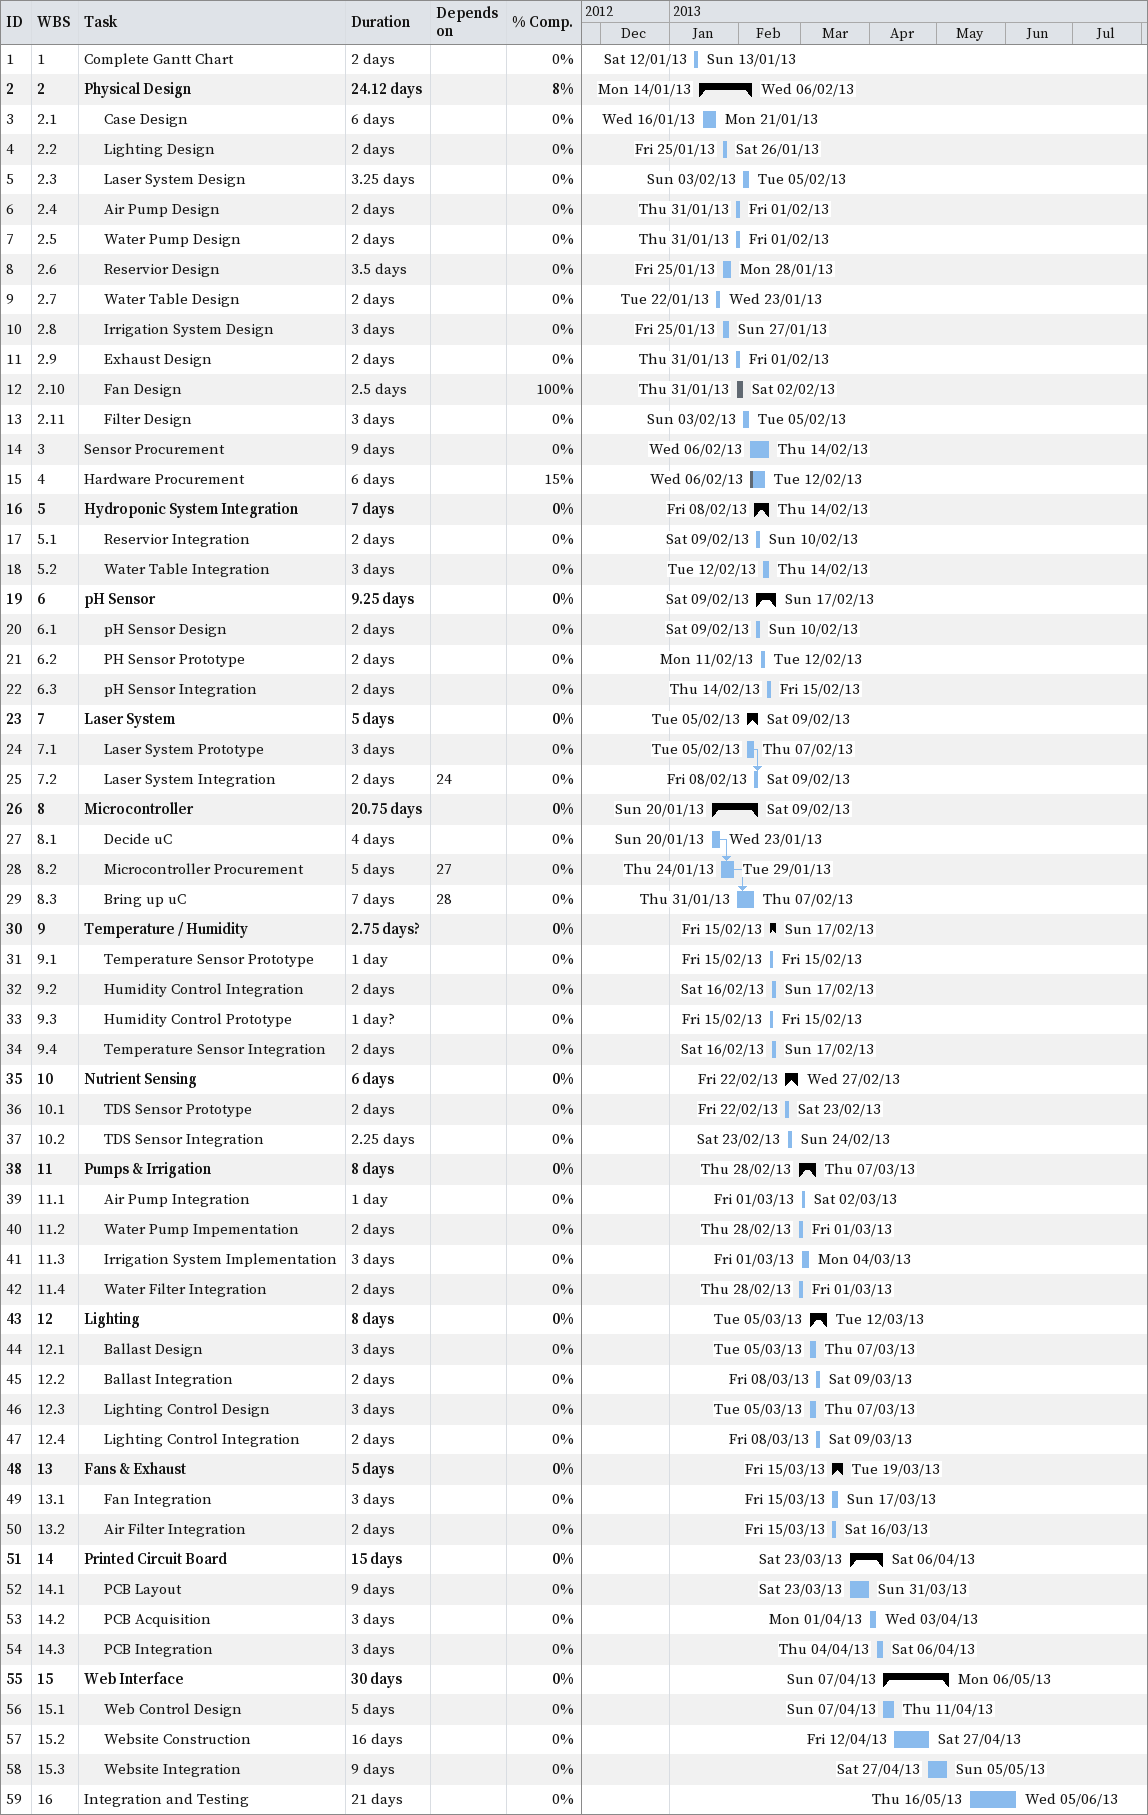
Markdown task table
| ID | WBS | Task | Duration | Start | Finish | Predecessors | % complete |
|---|---|---|---|---|---|---|---|
| 1 | 1 | Complete Gantt Chart | 2d | 2013-01-12 | 2013-01-13 |  | 0 |
| 2 | 2 | **Physical Design** | 24.12d | 2013-01-14 | 2013-02-06 |  | 8 |
| 3 | 2.1 | Case Design | 6d | 2013-01-16 | 2013-01-21 |  | 0 |
| 4 | 2.2 | Lighting Design | 2d | 2013-01-25 | 2013-01-26 |  | 0 |
| 5 | 2.3 | Laser System Design | 3.25d | 2013-02-03 | 2013-02-05 |  | 0 |
| 6 | 2.4 | Air Pump Design | 2d | 2013-01-31 | 2013-02-01 |  | 0 |
| 7 | 2.5 | Water Pump Design | 2d | 2013-01-31 | 2013-02-01 |  | 0 |
| 8 | 2.6 | Reservior Design | 3.5d | 2013-01-25 | 2013-01-28 |  | 0 |
| 9 | 2.7 | Water Table Design | 2d | 2013-01-22 | 2013-01-23 |  | 0 |
| 10 | 2.8 | Irrigation System Design | 3d | 2013-01-25 | 2013-01-27 |  | 0 |
| 11 | 2.9 | Exhaust Design | 2d | 2013-01-31 | 2013-02-01 |  | 0 |
| 12 | 2.10 | Fan Design | 2.5d | 2013-01-31 | 2013-02-02 |  | 100 |
| 13 | 2.11 | Filter Design | 3d | 2013-02-03 | 2013-02-05 |  | 0 |
| 14 | 3 | Sensor Procurement | 9d | 2013-02-06 | 2013-02-14 |  | 0 |
| 15 | 4 | Hardware Procurement | 6d | 2013-02-06 | 2013-02-12 |  | 15 |
| 16 | 5 | **Hydroponic System Integration** | 7d | 2013-02-08 | 2013-02-14 |  | 0 |
| 17 | 5.1 | Reservior Integration | 2d | 2013-02-09 | 2013-02-10 |  | 0 |
| 18 | 5.2 | Water Table Integration | 3d | 2013-02-12 | 2013-02-14 |  | 0 |
| 19 | 6 | **pH Sensor** | 9.25d | 2013-02-09 | 2013-02-17 |  | 0 |
| 20 | 6.1 | pH Sensor Design | 2d | 2013-02-09 | 2013-02-10 |  | 0 |
| 21 | 6.2 | PH Sensor Prototype | 2d | 2013-02-11 | 2013-02-12 |  | 0 |
| 22 | 6.3 | pH Sensor Integration | 2d | 2013-02-14 | 2013-02-15 |  | 0 |
| 23 | 7 | **Laser System** | 5d | 2013-02-05 | 2013-02-09 |  | 0 |
| 24 | 7.1 | Laser System Prototype | 3d | 2013-02-05 | 2013-02-07 |  | 0 |
| 25 | 7.2 | Laser System Integration | 2d | 2013-02-08 | 2013-02-09 | 24 | 0 |
| 26 | 8 | **Microcontroller** | 20.75d | 2013-01-20 | 2013-02-09 |  | 0 |
| 27 | 8.1 | Decide uC | 4d | 2013-01-20 | 2013-01-23 |  | 0 |
| 28 | 8.2 | Microcontroller Procurement | 5d | 2013-01-24 | 2013-01-29 | 27 | 0 |
| 29 | 8.3 | Bring up uC | 7d | 2013-01-31 | 2013-02-07 | 28 | 0 |
| 30 | 9 | **Temperature / Humidity** | 2.75d? | 2013-02-15 | 2013-02-17 |  | 0 |
| 31 | 9.1 | Temperature Sensor Prototype | 1d | 2013-02-15 | 2013-02-15 |  | 0 |
| 32 | 9.2 | Humidity Control Integration | 2d | 2013-02-16 | 2013-02-17 |  | 0 |
| 33 | 9.3 | Humidity Control Prototype | 1d? | 2013-02-15 | 2013-02-15 |  | 0 |
| 34 | 9.4 | Temperature Sensor Integration | 2d | 2013-02-16 | 2013-02-17 |  | 0 |
| 35 | 10 | **Nutrient Sensing** | 6d | 2013-02-22 | 2013-02-27 |  | 0 |
| 36 | 10.1 | TDS Sensor Prototype | 2d | 2013-02-22 | 2013-02-23 |  | 0 |
| 37 | 10.2 | TDS Sensor Integration | 2.25d | 2013-02-23 | 2013-02-24 |  | 0 |
| 38 | 11 | **Pumps & Irrigation** | 8d | 2013-02-28 | 2013-03-07 |  | 0 |
| 39 | 11.1 | Air Pump Integration | 1d | 2013-03-01 | 2013-03-02 |  | 0 |
| 40 | 11.2 | Water Pump Impementation | 2d | 2013-02-28 | 2013-03-01 |  | 0 |
| 41 | 11.3 | Irrigation System Implementation | 3d | 2013-03-01 | 2013-03-04 |  | 0 |
| 42 | 11.4 | Water Filter Integration | 2d | 2013-02-28 | 2013-03-01 |  | 0 |
| 43 | 12 | **Lighting** | 8d | 2013-03-05 | 2013-03-12 |  | 0 |
| 44 | 12.1 | Ballast Design | 3d | 2013-03-05 | 2013-03-07 |  | 0 |
| 45 | 12.2 | Ballast Integration | 2d | 2013-03-08 | 2013-03-09 |  | 0 |
| 46 | 12.3 | Lighting Control Design | 3d | 2013-03-05 | 2013-03-07 |  | 0 |
| 47 | 12.4 | Lighting Control Integration | 2d | 2013-03-08 | 2013-03-09 |  | 0 |
| 48 | 13 | **Fans & Exhaust** | 5d | 2013-03-15 | 2013-03-19 |  | 0 |
| 49 | 13.1 | Fan Integration | 3d | 2013-03-15 | 2013-03-17 |  | 0 |
| 50 | 13.2 | Air Filter Integration | 2d | 2013-03-15 | 2013-03-16 |  | 0 |
| 51 | 14 | **Printed Circuit Board** | 15d | 2013-03-23 | 2013-04-06 |  | 0 |
| 52 | 14.1 | PCB Layout | 9d | 2013-03-23 | 2013-03-31 |  | 0 |
| 53 | 14.2 | PCB Acquisition | 3d | 2013-04-01 | 2013-04-03 |  | 0 |
| 54 | 14.3 | PCB Integration | 3d | 2013-04-04 | 2013-04-06 |  | 0 |
| 55 | 15 | **Web Interface** | 30d | 2013-04-07 | 2013-05-06 |  | 0 |
| 56 | 15.1 | Web Control Design | 5d | 2013-04-07 | 2013-04-11 |  | 0 |
| 57 | 15.2 | Website Construction | 16d | 2013-04-12 | 2013-04-27 |  | 0 |
| 58 | 15.3 | Website Integration | 9d | 2013-04-27 | 2013-05-05 |  | 0 |
| 59 | 16 | Integration and Testing | 21d | 2013-05-16 | 2013-06-05 |  | 0 |
